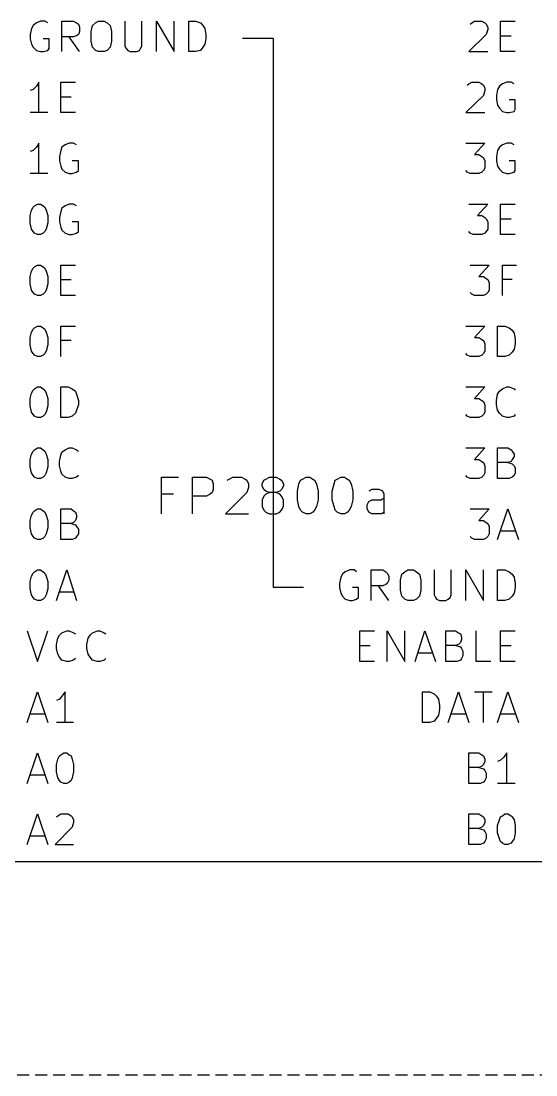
# Model space of a CAD drawing. Extents: x 10 to 287, y -200 to -10.
# Drawn here: x 186.36 to 207.79, y -93.98 to -50.09 of the extents above; entities that cross this region are included whole.
import ezdxf

# ---------------------------------------------------------------- set-up
doc = ezdxf.new("R2010")
doc.units = 0
doc.header["$MEASUREMENT"] = 0
doc.linetypes.add('DASHED', pattern=[0.75, 0.5, -0.25])
for name, color, linetype in [('BLUE3', 171, 'CONTINUOUS'), ('CYAN2', 4, 'CONTINUOUS'), ('LYELLOW', 51, 'CONTINUOUS'), ('RED2', 1, 'CONTINUOUS')]:
    doc.layers.add(name, color=color, linetype=linetype)

msp = doc.modelspace()

# ---------------------------------------------------------------- linework, layer by layer
at = {"layer": 'BLUE3', "linetype": 'DASHED'}
msp.add_line((139.7, -93.98), (281.94, -93.98), dxfattribs=at)
at = {"layer": 'CYAN2', "linetype": 'CONTINUOUS'}
for p, q in [((186.792, -50.3936), (186.741, -50.6476)), ((186.868, -50.2666), (186.792, -50.3936)), ((186.995, -50.165), (186.868, -50.2666)), ((187.173, -50.0888), (186.995, -50.165)), ((187.35, -50.0888), (187.173, -50.0888)), ((187.477, -50.165), (187.35, -50.0888)), ((188.062, -51.3588), (188.062, -50.0888)), ((188.062, -50.0888), (188.544, -50.0888)), ((188.544, -50.0888), (188.671, -50.165)), ((188.671, -50.165), (188.747, -50.2158)), ((188.747, -50.2158), (188.798, -50.3428)), ((188.798, -50.3428), (188.798, -50.5206)), ((189.281, -50.5206), (189.332, -50.2666)), ((189.332, -50.2666), (189.459, -50.165)), ((189.459, -50.165), (189.586, -50.0888)), ((189.586, -50.0888), (189.814, -50.0888)), ((189.814, -50.0888), (189.941, -50.165)), ((189.941, -50.165), (190.068, -50.2666)), ((190.068, -50.2666), (190.119, -50.5206)), ((190.678, -50.0888), (190.678, -51.1302)), ((191.389, -51.1302), (191.389, -50.0888)), ((191.999, -51.3588), (191.999, -50.0888)), ((191.999, -50.0888), (192.735, -51.3588)), ((192.735, -51.3588), (192.735, -50.0888)), ((193.345, -51.3588), (193.345, -50.0888)), ((193.345, -50.0888), (193.624, -50.0888)), ((193.624, -50.0888), (193.827, -50.165)), ((193.827, -50.165), (193.929, -50.2666)), ((193.929, -50.2666), (194.005, -50.3936)), ((194.005, -50.3936), (194.056, -50.6476)), ((205.054, -50.2158), (205.13, -50.165)), ((205.13, -50.165), (205.232, -50.0888)), ((205.232, -50.0888), (205.537, -50.0888)), ((205.537, -50.0888), (205.664, -50.165)), ((205.664, -50.165), (205.715, -50.2158)), ((205.715, -50.2158), (205.791, -50.3428)), ((205.791, -50.4444), (205.715, -50.6476)), ((205.791, -50.3428), (205.791, -50.4444)), ((206.324, -51.3588), (206.324, -50.0888)), ((206.324, -50.0888), (206.934, -50.0888)), ((186.741, -50.6476), (186.741, -50.8254)), ((186.741, -50.8254), (186.792, -51.054)), ((187.528, -50.8254), (187.274, -50.8254)), ((187.528, -51.2318), (187.528, -50.8254)), ((188.544, -50.7492), (188.062, -50.7492)), ((188.798, -51.3588), (188.366, -50.7492)), ((188.671, -50.6984), (188.544, -50.7492)), ((188.747, -50.6476), (188.671, -50.6984)), ((188.798, -50.5206), (188.747, -50.6476)), ((189.281, -50.927), (189.281, -50.5206)), ((190.119, -50.5206), (190.119, -50.927)), ((194.056, -50.8254), (194.005, -51.054)), ((194.056, -50.6476), (194.056, -50.8254)), ((205.715, -50.6476), (205.003, -51.3588)), ((206.324, -50.6984), (206.756, -50.6984)), ((186.792, -51.054), (186.868, -51.181)), ((186.868, -51.181), (186.995, -51.308)), ((186.995, -51.308), (187.173, -51.3588)), ((187.274, -51.3588), (187.477, -51.308)), ((187.477, -51.308), (187.528, -51.2318)), ((189.332, -51.181), (189.281, -50.927)), ((189.459, -51.308), (189.332, -51.181)), ((189.586, -51.3588), (189.459, -51.308)), ((189.941, -51.308), (189.814, -51.3588)), ((190.068, -51.181), (189.941, -51.308)), ((190.119, -50.927), (190.068, -51.181)), ((190.678, -51.1302), (190.729, -51.2318)), ((190.729, -51.2318), (190.805, -51.308)), ((190.805, -51.308), (190.906, -51.3588)), ((191.16, -51.3588), (191.287, -51.308)), ((191.287, -51.308), (191.338, -51.2318)), ((191.338, -51.2318), (191.389, -51.1302)), ((193.827, -51.308), (193.624, -51.3588)), ((193.929, -51.181), (193.827, -51.308)), ((194.005, -51.054), (193.929, -51.181)), ((187.173, -51.3588), (187.274, -51.3588)), ((189.814, -51.3588), (189.586, -51.3588)), ((190.906, -51.3588), (191.16, -51.3588)), ((193.624, -51.3588), (193.345, -51.3588)), ((205.003, -51.3588), (205.791, -51.3588)), ((206.934, -51.3588), (206.324, -51.3588)), ((187.096, -52.6288), (186.995, -52.8066)), ((187.096, -53.8988), (187.096, -52.6288)), ((188.011, -53.8988), (188.011, -52.6288)), ((188.011, -52.6288), (188.62, -52.6288)), ((205.003, -52.705), (205.13, -52.6288)), ((205.13, -52.6288), (205.41, -52.6288)), ((205.41, -52.6288), (205.537, -52.705)), ((206.578, -52.6288), (206.4, -52.705)), ((206.756, -52.6288), (206.578, -52.6288)), ((206.883, -52.705), (206.756, -52.6288)), ((186.868, -52.9336), (186.741, -52.9844)), ((186.995, -52.8066), (186.868, -52.9336)), ((204.927, -52.7558), (205.003, -52.705)), ((205.537, -52.705), (205.613, -52.7558)), ((205.613, -52.7558), (205.664, -52.8828)), ((205.664, -52.9844), (205.613, -53.1876)), ((205.664, -52.8828), (205.664, -52.9844)), ((206.197, -52.9336), (206.146, -53.1876)), ((206.273, -52.8066), (206.197, -52.9336)), ((206.4, -52.705), (206.273, -52.8066)), ((188.011, -53.2384), (188.443, -53.2384)), ((205.613, -53.1876), (204.876, -53.8988)), ((206.146, -53.1876), (206.146, -53.3654)), ((206.146, -53.3654), (206.197, -53.594)), ((206.934, -53.3654), (206.68, -53.3654)), ((206.934, -53.7718), (206.934, -53.3654)), ((187.477, -53.8988), (186.741, -53.8988)), ((188.62, -53.8988), (188.011, -53.8988)), ((204.876, -53.8988), (205.664, -53.8988)), ((206.197, -53.594), (206.273, -53.721)), ((206.273, -53.721), (206.4, -53.848)), ((206.4, -53.848), (206.578, -53.8988)), ((206.578, -53.8988), (206.68, -53.8988)), ((206.68, -53.8988), (206.883, -53.848)), ((206.883, -53.848), (206.934, -53.7718)), ((187.096, -55.1688), (186.995, -55.3466)), ((187.096, -56.4388), (187.096, -55.1688)), ((188.189, -55.245), (188.062, -55.3466)), ((188.366, -55.1688), (188.189, -55.245)), ((188.544, -55.1688), (188.366, -55.1688)), ((188.671, -55.245), (188.544, -55.1688)), ((204.876, -55.1688), (205.664, -55.1688)), ((205.664, -55.1688), (205.232, -55.6514)), ((206.4, -55.245), (206.273, -55.3466)), ((206.578, -55.1688), (206.4, -55.245)), ((206.756, -55.1688), (206.578, -55.1688)), ((206.883, -55.245), (206.756, -55.1688)), ((186.868, -55.4736), (186.741, -55.5244)), ((186.995, -55.3466), (186.868, -55.4736)), ((188.011, -55.4736), (187.96, -55.7276)), ((187.96, -55.7276), (187.96, -55.9054)), ((188.062, -55.3466), (188.011, -55.4736)), ((205.232, -55.6514), (205.41, -55.6514)), ((205.41, -55.6514), (205.537, -55.7276)), ((205.537, -55.7276), (205.613, -55.7784)), ((206.197, -55.4736), (206.146, -55.7276)), ((206.146, -55.7276), (206.146, -55.9054)), ((206.273, -55.3466), (206.197, -55.4736)), ((187.96, -55.9054), (188.011, -56.134)), ((188.011, -56.134), (188.062, -56.261)), ((188.747, -55.9054), (188.493, -55.9054)), ((188.747, -56.3118), (188.747, -55.9054)), ((205.613, -55.7784), (205.664, -55.9054)), ((205.664, -55.9054), (205.664, -56.2102)), ((206.146, -55.9054), (206.197, -56.134)), ((206.197, -56.134), (206.273, -56.261)), ((206.934, -55.9054), (206.68, -55.9054)), ((206.934, -56.3118), (206.934, -55.9054)), ((187.477, -56.4388), (186.741, -56.4388)), ((188.062, -56.261), (188.189, -56.388)), ((188.189, -56.388), (188.366, -56.4388)), ((188.366, -56.4388), (188.493, -56.4388)), ((188.493, -56.4388), (188.671, -56.388)), ((188.671, -56.388), (188.747, -56.3118)), ((204.927, -56.388), (204.876, -56.3118)), ((205.054, -56.4388), (204.927, -56.388)), ((205.41, -56.4388), (205.054, -56.4388)), ((205.537, -56.388), (205.41, -56.4388)), ((205.613, -56.3118), (205.537, -56.388)), ((205.664, -56.2102), (205.613, -56.3118)), ((206.273, -56.261), (206.4, -56.388)), ((206.4, -56.388), (206.578, -56.4388)), ((206.578, -56.4388), (206.68, -56.4388)), ((206.68, -56.4388), (206.883, -56.388)), ((206.883, -56.388), (206.934, -56.3118)), ((186.792, -57.9628), (186.868, -57.8358)), ((186.868, -57.8358), (186.919, -57.785)), ((186.919, -57.785), (187.046, -57.7088)), ((187.046, -57.7088), (187.173, -57.7088)), ((187.173, -57.7088), (187.274, -57.785)), ((187.274, -57.785), (187.35, -57.8358)), ((187.35, -57.8358), (187.401, -57.9628)), ((188.062, -57.8866), (188.011, -58.0136)), ((188.189, -57.785), (188.062, -57.8866)), ((188.366, -57.7088), (188.189, -57.785)), ((188.544, -57.7088), (188.366, -57.7088)), ((188.671, -57.785), (188.544, -57.7088)), ((205.003, -57.7088), (205.791, -57.7088)), ((205.791, -57.7088), (205.359, -58.1914)), ((206.324, -58.9788), (206.324, -57.7088)), ((206.324, -57.7088), (206.934, -57.7088)), ((186.741, -58.1914), (186.792, -57.9628)), ((186.741, -58.4962), (186.741, -58.1914)), ((187.401, -57.9628), (187.477, -58.1914)), ((187.477, -58.1914), (187.477, -58.4962)), ((188.011, -58.0136), (187.96, -58.2676)), ((187.96, -58.2676), (187.96, -58.4454)), ((205.359, -58.1914), (205.537, -58.1914)), ((205.537, -58.1914), (205.664, -58.2676)), ((205.664, -58.2676), (205.715, -58.3184)), ((205.715, -58.3184), (205.791, -58.4454)), ((206.324, -58.3184), (206.756, -58.3184)), ((186.792, -58.7502), (186.741, -58.4962)), ((186.868, -58.8518), (186.792, -58.7502)), ((187.401, -58.7502), (187.35, -58.8518)), ((187.477, -58.4962), (187.401, -58.7502)), ((187.96, -58.4454), (188.011, -58.674)), ((188.011, -58.674), (188.062, -58.801)), ((188.062, -58.801), (188.189, -58.928)), ((188.747, -58.4454), (188.493, -58.4454)), ((188.747, -58.8518), (188.747, -58.4454)), ((205.791, -58.7502), (205.715, -58.8518)), ((205.791, -58.4454), (205.791, -58.7502)), ((186.919, -58.928), (186.868, -58.8518)), ((187.046, -58.9788), (186.919, -58.928)), ((187.173, -58.9788), (187.046, -58.9788)), ((187.274, -58.928), (187.173, -58.9788)), ((187.35, -58.8518), (187.274, -58.928)), ((188.189, -58.928), (188.366, -58.9788)), ((188.366, -58.9788), (188.493, -58.9788)), ((188.493, -58.9788), (188.671, -58.928)), ((188.671, -58.928), (188.747, -58.8518)), ((205.054, -58.928), (205.003, -58.8518)), ((205.181, -58.9788), (205.054, -58.928)), ((205.537, -58.9788), (205.181, -58.9788)), ((205.664, -58.928), (205.537, -58.9788)), ((205.715, -58.8518), (205.664, -58.928)), ((206.934, -58.9788), (206.324, -58.9788)), ((186.741, -60.7314), (186.792, -60.5028)), ((186.792, -60.5028), (186.868, -60.3758)), ((186.868, -60.3758), (186.919, -60.325)), ((186.919, -60.325), (187.046, -60.2488)), ((187.046, -60.2488), (187.173, -60.2488)), ((187.173, -60.2488), (187.274, -60.325)), ((187.274, -60.325), (187.35, -60.3758)), ((187.35, -60.3758), (187.401, -60.5028)), ((187.401, -60.5028), (187.477, -60.7314)), ((188.011, -61.5188), (188.011, -60.2488)), ((188.011, -60.2488), (188.62, -60.2488)), ((205.054, -60.2488), (205.842, -60.2488)), ((205.842, -60.2488), (205.41, -60.7314)), ((206.4, -61.5188), (206.4, -60.2488)), ((206.4, -60.2488), (206.985, -60.2488)), ((186.741, -61.0362), (186.741, -60.7314)), ((187.477, -60.7314), (187.477, -61.0362)), ((188.011, -60.8584), (188.443, -60.8584)), ((205.41, -60.7314), (205.613, -60.7314)), ((205.613, -60.7314), (205.715, -60.8076)), ((205.715, -60.8076), (205.791, -60.8584)), ((205.791, -60.8584), (205.842, -60.9854)), ((205.842, -60.9854), (205.842, -61.2902)), ((206.807, -60.8584), (206.4, -60.8584)), ((186.792, -61.2902), (186.741, -61.0362)), ((186.868, -61.3918), (186.792, -61.2902)), ((186.919, -61.468), (186.868, -61.3918)), ((187.35, -61.3918), (187.274, -61.468)), ((187.401, -61.2902), (187.35, -61.3918)), ((187.477, -61.0362), (187.401, -61.2902)), ((205.13, -61.468), (205.054, -61.3918)), ((205.791, -61.3918), (205.715, -61.468)), ((205.842, -61.2902), (205.791, -61.3918)), ((187.046, -61.5188), (186.919, -61.468)), ((187.173, -61.5188), (187.046, -61.5188)), ((187.274, -61.468), (187.173, -61.5188)), ((188.62, -61.5188), (188.011, -61.5188)), ((205.232, -61.5188), (205.13, -61.468)), ((205.613, -61.5188), (205.232, -61.5188)), ((205.715, -61.468), (205.613, -61.5188)), ((186.741, -63.2714), (186.792, -63.0428)), ((186.792, -63.0428), (186.868, -62.9158)), ((186.868, -62.9158), (186.919, -62.865)), ((186.919, -62.865), (187.046, -62.7888)), ((187.046, -62.7888), (187.173, -62.7888)), ((187.173, -62.7888), (187.274, -62.865)), ((187.274, -62.865), (187.35, -62.9158)), ((187.35, -62.9158), (187.401, -63.0428)), ((187.401, -63.0428), (187.477, -63.2714)), ((188.011, -64.0588), (188.011, -62.7888)), ((188.011, -62.7888), (188.62, -62.7888)), ((204.876, -62.7888), (205.664, -62.7888)), ((205.664, -62.7888), (205.232, -63.2714)), ((206.197, -64.0588), (206.197, -62.7888)), ((206.197, -62.7888), (206.502, -62.7888)), ((206.502, -62.7888), (206.68, -62.865)), ((206.68, -62.865), (206.807, -62.9666)), ((206.807, -62.9666), (206.883, -63.0936)), ((206.883, -63.0936), (206.934, -63.3476)), ((186.741, -63.5762), (186.741, -63.2714)), ((186.792, -63.8302), (186.741, -63.5762)), ((187.477, -63.5762), (187.401, -63.8302)), ((187.477, -63.2714), (187.477, -63.5762)), ((188.443, -63.3984), (188.011, -63.3984)), ((205.232, -63.2714), (205.41, -63.2714)), ((205.41, -63.2714), (205.537, -63.3476)), ((205.537, -63.3476), (205.613, -63.3984)), ((205.613, -63.3984), (205.664, -63.5254)), ((205.664, -63.5254), (205.664, -63.8302)), ((206.934, -63.5254), (206.883, -63.754)), ((206.934, -63.3476), (206.934, -63.5254)), ((186.868, -63.9318), (186.792, -63.8302)), ((186.919, -64.008), (186.868, -63.9318)), ((187.046, -64.0588), (186.919, -64.008)), ((187.173, -64.0588), (187.046, -64.0588)), ((187.274, -64.008), (187.173, -64.0588)), ((187.35, -63.9318), (187.274, -64.008)), ((187.401, -63.8302), (187.35, -63.9318)), ((204.927, -64.008), (204.876, -63.9318)), ((205.054, -64.0588), (204.927, -64.008)), ((205.41, -64.0588), (205.054, -64.0588)), ((205.537, -64.008), (205.41, -64.0588)), ((205.613, -63.9318), (205.537, -64.008)), ((205.664, -63.8302), (205.613, -63.9318)), ((206.502, -64.0588), (206.197, -64.0588)), ((206.68, -64.008), (206.502, -64.0588)), ((206.807, -63.881), (206.68, -64.008)), ((206.883, -63.754), (206.807, -63.881)), ((186.919, -65.405), (187.046, -65.3288)), ((187.046, -65.3288), (187.173, -65.3288)), ((187.173, -65.3288), (187.274, -65.405)), ((188.011, -66.5988), (188.011, -65.3288)), ((188.011, -65.3288), (188.316, -65.3288)), ((188.316, -65.3288), (188.493, -65.405)), ((204.876, -65.3288), (205.664, -65.3288)), ((205.664, -65.3288), (205.232, -65.8114)), ((206.4, -65.405), (206.578, -65.3288)), ((206.578, -65.3288), (206.68, -65.3288)), ((206.68, -65.3288), (206.883, -65.405)), ((186.741, -65.8114), (186.792, -65.5828)), ((186.741, -66.1162), (186.741, -65.8114)), ((186.792, -65.5828), (186.868, -65.4558)), ((186.868, -65.4558), (186.919, -65.405)), ((187.274, -65.405), (187.35, -65.4558)), ((187.35, -65.4558), (187.401, -65.5828)), ((187.401, -65.5828), (187.477, -65.8114)), ((187.477, -65.8114), (187.477, -66.1162)), ((188.493, -65.405), (188.62, -65.5066)), ((188.62, -65.5066), (188.671, -65.6336)), ((188.671, -65.6336), (188.747, -65.8876)), ((205.232, -65.8114), (205.41, -65.8114)), ((205.41, -65.8114), (205.537, -65.8876)), ((206.146, -65.8876), (206.197, -65.6336)), ((206.197, -65.6336), (206.273, -65.5066)), ((206.273, -65.5066), (206.4, -65.405)), ((206.883, -65.405), (206.934, -65.4558)), ((186.792, -66.3702), (186.741, -66.1162)), ((187.477, -66.1162), (187.401, -66.3702)), ((188.747, -66.0654), (188.671, -66.294)), ((188.747, -65.8876), (188.747, -66.0654)), ((205.537, -65.8876), (205.613, -65.9384)), ((205.613, -65.9384), (205.664, -66.0654)), ((205.664, -66.0654), (205.664, -66.3702)), ((206.146, -66.0654), (206.146, -65.8876)), ((206.197, -66.294), (206.146, -66.0654)), ((186.868, -66.4718), (186.792, -66.3702)), ((186.919, -66.548), (186.868, -66.4718)), ((187.046, -66.5988), (186.919, -66.548)), ((187.173, -66.5988), (187.046, -66.5988)), ((187.274, -66.548), (187.173, -66.5988)), ((187.35, -66.4718), (187.274, -66.548)), ((187.401, -66.3702), (187.35, -66.4718)), ((188.316, -66.5988), (188.011, -66.5988)), ((188.493, -66.548), (188.316, -66.5988)), ((188.62, -66.421), (188.493, -66.548)), ((188.671, -66.294), (188.62, -66.421)), ((204.927, -66.548), (204.876, -66.4718)), ((205.054, -66.5988), (204.927, -66.548)), ((205.41, -66.5988), (205.054, -66.5988)), ((205.537, -66.548), (205.41, -66.5988)), ((205.613, -66.4718), (205.537, -66.548)), ((205.664, -66.3702), (205.613, -66.4718)), ((206.273, -66.421), (206.197, -66.294)), ((206.4, -66.548), (206.273, -66.421)), ((206.578, -66.5988), (206.4, -66.548)), ((206.68, -66.5988), (206.578, -66.5988)), ((206.883, -66.548), (206.68, -66.5988)), ((206.934, -66.4718), (206.883, -66.548)), ((186.792, -68.1228), (186.868, -67.9958)), ((186.868, -67.9958), (186.919, -67.945)), ((186.919, -67.945), (187.046, -67.8688)), ((187.046, -67.8688), (187.173, -67.8688)), ((187.173, -67.8688), (187.274, -67.945)), ((187.274, -67.945), (187.35, -67.9958)), ((187.35, -67.9958), (187.401, -68.1228)), ((188.062, -68.0466), (188.189, -67.945)), ((188.189, -67.945), (188.366, -67.8688)), ((188.366, -67.8688), (188.493, -67.8688)), ((188.493, -67.8688), (188.671, -67.945)), ((188.671, -67.945), (188.747, -67.9958)), ((204.876, -67.8688), (205.664, -67.8688)), ((205.664, -67.8688), (205.232, -68.3514)), ((206.197, -69.1388), (206.197, -67.8688)), ((206.197, -67.8688), (206.629, -67.8688)), ((206.629, -67.8688), (206.756, -67.945)), ((206.756, -67.945), (206.807, -67.9958)), ((206.807, -67.9958), (206.883, -68.1228)), ((186.741, -68.3514), (186.792, -68.1228)), ((186.741, -68.6562), (186.741, -68.3514)), ((187.401, -68.1228), (187.477, -68.3514)), ((187.477, -68.3514), (187.477, -68.6562)), ((187.96, -68.4276), (188.011, -68.1736)), ((187.96, -68.6054), (187.96, -68.4276)), ((188.011, -68.1736), (188.062, -68.0466)), ((205.232, -68.3514), (205.41, -68.3514)), ((205.41, -68.3514), (205.537, -68.4276)), ((205.537, -68.4276), (205.613, -68.4784)), ((206.756, -68.4276), (206.629, -68.4784)), ((206.807, -68.3514), (206.756, -68.4276)), ((206.883, -68.2244), (206.807, -68.3514)), ((206.883, -68.1228), (206.883, -68.2244)), ((186.792, -68.9102), (186.741, -68.6562)), ((187.477, -68.6562), (187.401, -68.9102)), ((188.011, -68.834), (187.96, -68.6054)), ((188.062, -68.961), (188.011, -68.834)), ((205.613, -68.4784), (205.664, -68.6054)), ((205.664, -68.6054), (205.664, -68.9102)), ((206.629, -68.4784), (206.197, -68.4784)), ((206.629, -68.4784), (206.807, -68.5292)), ((206.807, -68.5292), (206.883, -68.6054)), ((206.883, -68.6054), (206.934, -68.707)), ((206.934, -68.707), (206.934, -68.9102)), ((186.868, -69.0118), (186.792, -68.9102)), ((186.919, -69.088), (186.868, -69.0118)), ((187.046, -69.1388), (186.919, -69.088)), ((187.173, -69.1388), (187.046, -69.1388)), ((187.274, -69.088), (187.173, -69.1388)), ((187.35, -69.0118), (187.274, -69.088)), ((187.401, -68.9102), (187.35, -69.0118)), ((188.189, -69.088), (188.062, -68.961)), ((188.366, -69.1388), (188.189, -69.088)), ((188.493, -69.1388), (188.366, -69.1388)), ((188.671, -69.088), (188.493, -69.1388)), ((188.747, -69.0118), (188.671, -69.088)), ((192.202, -70.612), (192.202, -69.088)), ((192.202, -69.088), (192.913, -69.088)), ((193.497, -70.612), (193.497, -69.088)), ((193.497, -69.088), (194.081, -69.088)), ((194.081, -69.088), (194.234, -69.1642)), ((194.234, -69.1642), (194.31, -69.215)), ((194.31, -69.215), (194.361, -69.3674)), ((194.945, -69.215), (195.021, -69.1642)), ((195.021, -69.1642), (195.174, -69.088)), ((195.174, -69.088), (195.529, -69.088)), ((195.529, -69.088), (195.682, -69.1642)), ((195.682, -69.1642), (195.758, -69.215)), ((195.758, -69.215), (195.834, -69.3674)), ((196.393, -69.3674), (196.469, -69.215)), ((196.469, -69.215), (196.545, -69.1642)), ((196.545, -69.1642), (196.698, -69.088)), ((196.698, -69.088), (196.977, -69.088)), ((196.977, -69.088), (197.129, -69.1642)), ((197.129, -69.1642), (197.206, -69.215)), ((197.206, -69.215), (197.282, -69.3674)), ((197.917, -69.3674), (197.993, -69.215)), ((197.993, -69.215), (198.069, -69.1642)), ((198.069, -69.1642), (198.222, -69.088)), ((198.222, -69.088), (198.374, -69.088)), ((198.374, -69.088), (198.501, -69.1642)), ((198.501, -69.1642), (198.577, -69.215)), ((198.577, -69.215), (198.653, -69.3674)), ((199.39, -69.3674), (199.441, -69.215)), ((199.441, -69.215), (199.517, -69.1642)), ((199.517, -69.1642), (199.669, -69.088)), ((199.669, -69.088), (199.822, -69.088)), ((199.822, -69.088), (199.949, -69.1642)), ((199.949, -69.1642), (200.025, -69.215)), ((200.025, -69.215), (200.101, -69.3674)), ((204.927, -69.088), (204.876, -69.0118)), ((205.054, -69.1388), (204.927, -69.088)), ((205.41, -69.1388), (205.054, -69.1388)), ((205.537, -69.088), (205.41, -69.1388)), ((205.613, -69.0118), (205.537, -69.088)), ((205.664, -68.9102), (205.613, -69.0118)), ((206.68, -69.1388), (206.197, -69.1388)), ((206.807, -69.088), (206.68, -69.1388)), ((206.883, -69.0118), (206.807, -69.088)), ((206.934, -68.9102), (206.883, -69.0118)), ((194.31, -69.723), (194.234, -69.7992)), ((194.361, -69.596), (194.31, -69.723)), ((194.361, -69.3674), (194.361, -69.596)), ((195.758, -69.723), (194.869, -70.612)), ((195.834, -69.5198), (195.758, -69.723)), ((195.834, -69.3674), (195.834, -69.5198)), ((196.393, -69.4436), (196.393, -69.3674)), ((196.469, -69.596), (196.393, -69.4436)), ((196.545, -69.6722), (196.469, -69.596)), ((196.698, -69.723), (196.545, -69.6722)), ((196.698, -69.723), (196.545, -69.7992)), ((196.977, -69.723), (196.698, -69.723)), ((197.129, -69.6722), (196.977, -69.723)), ((197.129, -69.7992), (196.977, -69.723)), ((197.206, -69.596), (197.129, -69.6722)), ((197.282, -69.4436), (197.206, -69.596)), ((197.282, -69.3674), (197.282, -69.4436)), ((197.866, -69.6722), (197.917, -69.3674)), ((197.866, -70.0278), (197.866, -69.6722)), ((198.653, -69.3674), (198.73, -69.6722)), ((198.73, -69.6722), (198.73, -70.0278)), ((199.314, -69.6722), (199.39, -69.3674)), ((199.314, -70.0278), (199.314, -69.6722)), ((200.101, -69.3674), (200.177, -69.6722)), ((200.177, -69.6722), (200.177, -70.0278)), ((200.965, -69.596), (200.838, -69.6722)), ((201.27, -69.596), (200.965, -69.596)), ((201.422, -69.6722), (201.27, -69.596)), ((201.473, -69.7992), (201.422, -69.6722)), ((192.71, -69.7992), (192.202, -69.7992)), ((194.081, -69.8754), (193.497, -69.8754)), ((194.234, -69.7992), (194.081, -69.8754)), ((196.469, -69.8754), (196.393, -70.0278)), ((196.393, -70.0278), (196.393, -70.3072)), ((196.545, -69.7992), (196.469, -69.8754)), ((197.206, -69.8754), (197.129, -69.7992)), ((197.282, -70.0278), (197.206, -69.8754)), ((197.282, -70.3072), (197.282, -70.0278)), ((197.917, -70.3072), (197.866, -70.0278)), ((198.73, -70.0278), (198.653, -70.3072)), ((199.39, -70.3072), (199.314, -70.0278)), ((200.177, -70.0278), (200.101, -70.3072)), ((200.762, -70.231), (200.838, -70.104)), ((200.838, -70.104), (200.965, -70.0278)), ((200.965, -70.0278), (201.346, -70.0278)), ((201.346, -70.0278), (201.473, -69.9516)), ((201.473, -70.612), (201.473, -69.7992)), ((186.741, -70.8914), (186.792, -70.6628)), ((186.792, -70.6628), (186.868, -70.5358)), ((186.868, -70.5358), (186.919, -70.485)), ((186.919, -70.485), (187.046, -70.4088)), ((187.046, -70.4088), (187.173, -70.4088)), ((187.173, -70.4088), (187.274, -70.485)), ((187.274, -70.485), (187.35, -70.5358)), ((187.35, -70.5358), (187.401, -70.6628)), ((187.401, -70.6628), (187.477, -70.8914)), ((188.011, -71.6788), (188.011, -70.4088)), ((188.011, -70.4088), (188.443, -70.4088)), ((188.443, -70.4088), (188.544, -70.485)), ((188.544, -70.485), (188.62, -70.5358)), ((188.62, -70.5358), (188.671, -70.6628)), ((188.671, -70.6628), (188.671, -70.7644)), ((194.869, -70.612), (195.834, -70.612)), ((196.393, -70.3072), (196.469, -70.4596)), ((196.469, -70.4596), (196.545, -70.5358)), ((196.545, -70.5358), (196.698, -70.612)), ((196.698, -70.612), (196.977, -70.612)), ((196.977, -70.612), (197.129, -70.5358)), ((197.129, -70.5358), (197.206, -70.4596)), ((197.206, -70.4596), (197.282, -70.3072)), ((197.993, -70.4596), (197.917, -70.3072)), ((198.069, -70.5358), (197.993, -70.4596)), ((198.222, -70.612), (198.069, -70.5358)), ((198.374, -70.612), (198.222, -70.612)), ((198.501, -70.5358), (198.374, -70.612)), ((198.577, -70.4596), (198.501, -70.5358)), ((198.653, -70.3072), (198.577, -70.4596)), ((199.441, -70.4596), (199.39, -70.3072)), ((199.517, -70.5358), (199.441, -70.4596)), ((199.669, -70.612), (199.517, -70.5358)), ((199.822, -70.612), (199.669, -70.612)), ((199.949, -70.5358), (199.822, -70.612)), ((200.025, -70.4596), (199.949, -70.5358)), ((200.101, -70.3072), (200.025, -70.4596)), ((200.762, -70.3834), (200.762, -70.231)), ((200.838, -70.5358), (200.762, -70.3834)), ((200.965, -70.612), (200.838, -70.5358)), ((201.346, -70.612), (200.965, -70.612)), ((201.473, -70.5358), (201.346, -70.612)), ((205.054, -70.4088), (205.842, -70.4088)), ((205.842, -70.4088), (205.41, -70.8914)), ((206.197, -71.6788), (206.629, -70.4088)), ((206.629, -70.4088), (207.061, -71.6788)), ((186.741, -71.1962), (186.741, -70.8914)), ((187.477, -70.8914), (187.477, -71.1962)), ((188.443, -71.0184), (188.011, -71.0184)), ((188.544, -70.9676), (188.443, -71.0184)), ((188.443, -71.0184), (188.62, -71.0692)), ((188.62, -70.8914), (188.544, -70.9676)), ((188.671, -70.7644), (188.62, -70.8914)), ((188.62, -71.0692), (188.671, -71.1454)), ((205.41, -70.8914), (205.613, -70.8914)), ((205.613, -70.8914), (205.715, -70.9676)), ((205.715, -70.9676), (205.791, -71.0184)), ((205.791, -71.0184), (205.842, -71.1454)), ((186.792, -71.4502), (186.741, -71.1962)), ((186.868, -71.5518), (186.792, -71.4502)), ((187.401, -71.4502), (187.35, -71.5518)), ((187.477, -71.1962), (187.401, -71.4502)), ((188.671, -71.1454), (188.747, -71.247)), ((188.747, -71.4502), (188.671, -71.5518)), ((188.747, -71.247), (188.747, -71.4502)), ((205.842, -71.4502), (205.791, -71.5518)), ((205.842, -71.1454), (205.842, -71.4502)), ((206.324, -71.3232), (206.934, -71.3232)), ((186.919, -71.628), (186.868, -71.5518)), ((187.046, -71.6788), (186.919, -71.628)), ((187.173, -71.6788), (187.046, -71.6788)), ((187.274, -71.628), (187.173, -71.6788)), ((187.35, -71.5518), (187.274, -71.628)), ((188.493, -71.6788), (188.011, -71.6788)), ((188.62, -71.628), (188.493, -71.6788)), ((188.671, -71.5518), (188.62, -71.628)), ((205.13, -71.628), (205.054, -71.5518)), ((205.232, -71.6788), (205.13, -71.628)), ((205.613, -71.6788), (205.232, -71.6788)), ((205.715, -71.628), (205.613, -71.6788)), ((205.791, -71.5518), (205.715, -71.628)), ((186.741, -73.4314), (186.792, -73.2028)), ((186.792, -73.2028), (186.868, -73.0758)), ((186.868, -73.0758), (186.919, -73.025)), ((186.919, -73.025), (187.046, -72.9488)), ((187.046, -72.9488), (187.173, -72.9488)), ((187.173, -72.9488), (187.274, -73.025)), ((187.274, -73.025), (187.35, -73.0758)), ((187.35, -73.0758), (187.401, -73.2028)), ((187.401, -73.2028), (187.477, -73.4314)), ((187.833, -74.2188), (188.265, -72.9488)), ((188.265, -72.9488), (188.671, -74.2188)), ((199.669, -73.2536), (199.619, -73.5076)), ((199.746, -73.1266), (199.669, -73.2536)), ((199.847, -73.025), (199.746, -73.1266)), ((200.05, -72.9488), (199.847, -73.025)), ((200.228, -72.9488), (200.05, -72.9488)), ((200.33, -73.025), (200.228, -72.9488)), ((200.939, -74.2188), (200.939, -72.9488)), ((200.939, -72.9488), (201.422, -72.9488)), ((201.422, -72.9488), (201.549, -73.025)), ((201.549, -73.025), (201.6, -73.0758)), ((201.6, -73.0758), (201.676, -73.2028)), ((201.676, -73.2028), (201.676, -73.3806)), ((202.159, -73.3806), (202.209, -73.1266)), ((202.209, -73.1266), (202.336, -73.025)), ((202.336, -73.025), (202.463, -72.9488)), ((202.463, -72.9488), (202.692, -72.9488)), ((202.692, -72.9488), (202.819, -73.025)), ((202.819, -73.025), (202.946, -73.1266)), ((202.946, -73.1266), (202.997, -73.3806)), ((203.556, -72.9488), (203.556, -73.9902)), ((204.267, -73.9902), (204.267, -72.9488)), ((204.876, -74.2188), (204.876, -72.9488)), ((204.876, -72.9488), (205.613, -74.2188)), ((205.613, -74.2188), (205.613, -72.9488)), ((206.197, -74.2188), (206.197, -72.9488)), ((206.197, -72.9488), (206.502, -72.9488)), ((206.502, -72.9488), (206.68, -73.025)), ((206.68, -73.025), (206.807, -73.1266)), ((206.807, -73.1266), (206.883, -73.2536)), ((206.883, -73.2536), (206.934, -73.5076)), ((186.741, -73.7362), (186.741, -73.4314)), ((186.792, -73.9902), (186.741, -73.7362)), ((187.477, -73.7362), (187.401, -73.9902)), ((187.477, -73.4314), (187.477, -73.7362)), ((199.619, -73.5076), (199.619, -73.6854)), ((199.619, -73.6854), (199.669, -73.914)), ((200.406, -73.6854), (200.152, -73.6854)), ((200.406, -74.0918), (200.406, -73.6854)), ((201.422, -73.6092), (200.939, -73.6092)), ((201.676, -74.2188), (201.244, -73.6092)), ((201.549, -73.5584), (201.422, -73.6092)), ((201.6, -73.5076), (201.549, -73.5584)), ((201.676, -73.3806), (201.6, -73.5076)), ((202.159, -73.787), (202.159, -73.3806)), ((202.997, -73.3806), (202.997, -73.787)), ((206.934, -73.6854), (206.883, -73.914)), ((206.934, -73.5076), (206.934, -73.6854)), ((186.868, -74.0918), (186.792, -73.9902)), ((186.919, -74.168), (186.868, -74.0918)), ((187.046, -74.2188), (186.919, -74.168)), ((187.274, -74.168), (187.173, -74.2188)), ((187.35, -74.0918), (187.274, -74.168)), ((187.401, -73.9902), (187.35, -74.0918)), ((187.96, -73.8632), (188.544, -73.8632)), ((199.669, -73.914), (199.746, -74.041)), ((199.746, -74.041), (199.847, -74.168)), ((199.847, -74.168), (200.05, -74.2188)), ((200.152, -74.2188), (200.33, -74.168)), ((200.33, -74.168), (200.406, -74.0918)), ((202.209, -74.041), (202.159, -73.787)), ((202.336, -74.168), (202.209, -74.041)), ((202.463, -74.2188), (202.336, -74.168)), ((202.819, -74.168), (202.692, -74.2188)), ((202.946, -74.041), (202.819, -74.168)), ((202.997, -73.787), (202.946, -74.041)), ((203.556, -73.9902), (203.606, -74.0918)), ((203.606, -74.0918), (203.657, -74.168)), ((203.657, -74.168), (203.784, -74.2188)), ((204.038, -74.2188), (204.14, -74.168)), ((204.14, -74.168), (204.216, -74.0918)), ((204.216, -74.0918), (204.267, -73.9902)), ((206.68, -74.168), (206.502, -74.2188)), ((206.807, -74.041), (206.68, -74.168)), ((206.883, -73.914), (206.807, -74.041)), ((187.173, -74.2188), (187.046, -74.2188)), ((200.05, -74.2188), (200.152, -74.2188)), ((202.692, -74.2188), (202.463, -74.2188)), ((203.784, -74.2188), (204.038, -74.2188)), ((206.502, -74.2188), (206.197, -74.2188)), ((186.614, -75.4888), (187.046, -76.7588)), ((187.046, -76.7588), (187.477, -75.4888)), ((188.062, -75.565), (188.265, -75.4888)), ((188.265, -75.4888), (188.366, -75.4888)), ((188.366, -75.4888), (188.544, -75.565)), ((189.332, -75.565), (189.535, -75.4888)), ((189.535, -75.4888), (189.636, -75.4888)), ((189.636, -75.4888), (189.814, -75.565)), ((200.457, -76.7588), (200.457, -75.4888)), ((200.457, -75.4888), (201.066, -75.4888)), ((201.6, -76.7588), (201.6, -75.4888)), ((201.6, -75.4888), (202.336, -76.7588)), ((202.336, -76.7588), (202.336, -75.4888)), ((202.768, -76.7588), (203.175, -75.4888)), ((203.175, -75.4888), (203.606, -76.7588)), ((204.038, -76.7588), (204.038, -75.4888)), ((204.038, -75.4888), (204.445, -75.4888)), ((204.445, -75.4888), (204.572, -75.565)), ((205.308, -76.7588), (205.308, -75.4888)), ((206.324, -76.7588), (206.324, -75.4888)), ((206.324, -75.4888), (206.934, -75.4888)), ((187.833, -76.0476), (187.884, -75.7936)), ((187.884, -75.7936), (187.96, -75.6666)), ((187.96, -75.6666), (188.062, -75.565)), ((188.544, -75.565), (188.62, -75.6158)), ((189.103, -76.0476), (189.154, -75.7936)), ((189.154, -75.7936), (189.23, -75.6666)), ((189.23, -75.6666), (189.332, -75.565)), ((189.814, -75.565), (189.89, -75.6158)), ((204.572, -75.565), (204.648, -75.6158)), ((204.648, -75.6158), (204.699, -75.7428)), ((204.699, -75.8444), (204.648, -75.9714)), ((204.699, -75.7428), (204.699, -75.8444)), ((187.833, -76.2254), (187.833, -76.0476)), ((187.884, -76.454), (187.833, -76.2254)), ((189.103, -76.2254), (189.103, -76.0476)), ((189.154, -76.454), (189.103, -76.2254)), ((200.457, -76.0984), (200.889, -76.0984)), ((204.445, -76.0984), (204.038, -76.0984)), ((204.572, -76.0476), (204.445, -76.0984)), ((204.445, -76.0984), (204.648, -76.1492)), ((204.648, -75.9714), (204.572, -76.0476)), ((204.648, -76.1492), (204.699, -76.2254)), ((204.699, -76.2254), (204.749, -76.327)), ((204.749, -76.327), (204.749, -76.5302)), ((206.324, -76.0984), (206.756, -76.0984)), ((187.96, -76.581), (187.884, -76.454)), ((188.062, -76.708), (187.96, -76.581)), ((188.265, -76.7588), (188.062, -76.708)), ((188.366, -76.7588), (188.265, -76.7588)), ((188.544, -76.708), (188.366, -76.7588)), ((188.62, -76.6318), (188.544, -76.708)), ((189.23, -76.581), (189.154, -76.454)), ((189.332, -76.708), (189.23, -76.581)), ((189.535, -76.7588), (189.332, -76.708)), ((189.636, -76.7588), (189.535, -76.7588)), ((189.814, -76.708), (189.636, -76.7588)), ((189.89, -76.6318), (189.814, -76.708)), ((201.066, -76.7588), (200.457, -76.7588)), ((202.87, -76.4032), (203.479, -76.4032)), ((204.521, -76.7588), (204.038, -76.7588)), ((204.648, -76.708), (204.521, -76.7588)), ((204.699, -76.6318), (204.648, -76.708)), ((204.749, -76.5302), (204.699, -76.6318)), ((205.918, -76.7588), (205.308, -76.7588)), ((206.934, -76.7588), (206.324, -76.7588)), ((186.614, -79.2988), (187.046, -78.0288)), ((187.046, -78.0288), (187.477, -79.2988)), ((188.189, -78.0288), (188.062, -78.2066)), ((188.189, -79.2988), (188.189, -78.0288)), ((203.073, -79.2988), (203.073, -78.0288)), ((203.073, -78.0288), (203.378, -78.0288)), ((203.378, -78.0288), (203.556, -78.105)), ((203.556, -78.105), (203.657, -78.2066)), ((204.14, -79.2988), (204.572, -78.0288)), ((204.572, -78.0288), (205.003, -79.2988)), ((205.232, -78.0288), (205.969, -78.0288)), ((205.613, -79.2988), (205.613, -78.0288)), ((206.197, -79.2988), (206.629, -78.0288)), ((206.629, -78.0288), (207.061, -79.2988)), ((187.96, -78.3336), (187.833, -78.3844)), ((188.062, -78.2066), (187.96, -78.3336)), ((203.657, -78.2066), (203.733, -78.3336)), ((203.733, -78.3336), (203.784, -78.5876)), ((186.741, -78.9432), (187.35, -78.9432)), ((203.733, -78.994), (203.657, -79.121)), ((203.784, -78.7654), (203.733, -78.994)), ((203.784, -78.5876), (203.784, -78.7654)), ((204.267, -78.9432), (204.876, -78.9432)), ((206.324, -78.9432), (206.934, -78.9432)), ((188.544, -79.2988), (187.833, -79.2988)), ((203.378, -79.2988), (203.073, -79.2988)), ((203.556, -79.248), (203.378, -79.2988)), ((203.657, -79.121), (203.556, -79.248)), ((186.614, -81.8388), (187.046, -80.5688)), ((187.046, -80.5688), (187.477, -81.8388)), ((187.884, -80.8228), (187.96, -80.6958)), ((187.96, -80.6958), (188.011, -80.645)), ((188.011, -80.645), (188.138, -80.5688)), ((188.138, -80.5688), (188.265, -80.5688)), ((188.265, -80.5688), (188.366, -80.645)), ((188.366, -80.645), (188.443, -80.6958)), ((188.443, -80.6958), (188.493, -80.8228)), ((205.003, -81.8388), (205.003, -80.5688)), ((205.003, -80.5688), (205.41, -80.5688)), ((205.41, -80.5688), (205.537, -80.645)), ((205.537, -80.645), (205.613, -80.6958)), ((205.613, -80.6958), (205.664, -80.8228)), ((206.451, -80.7466), (206.324, -80.8736)), ((206.578, -80.5688), (206.451, -80.7466)), ((206.578, -81.8388), (206.578, -80.5688)), ((187.833, -81.0514), (187.884, -80.8228)), ((187.833, -81.3562), (187.833, -81.0514)), ((188.493, -80.8228), (188.544, -81.0514)), ((188.544, -81.0514), (188.544, -81.3562)), ((205.41, -81.1784), (205.003, -81.1784)), ((205.537, -81.1276), (205.41, -81.1784)), ((205.41, -81.1784), (205.613, -81.2292)), ((205.613, -81.0514), (205.537, -81.1276)), ((205.664, -80.9244), (205.613, -81.0514)), ((205.664, -80.8228), (205.664, -80.9244)), ((206.324, -80.8736), (206.197, -80.9244)), ((186.741, -81.4832), (187.35, -81.4832)), ((187.884, -81.6102), (187.833, -81.3562)), ((187.96, -81.7118), (187.884, -81.6102)), ((188.493, -81.6102), (188.443, -81.7118)), ((188.544, -81.3562), (188.493, -81.6102)), ((205.613, -81.2292), (205.664, -81.3054)), ((205.664, -81.3054), (205.715, -81.407)), ((205.715, -81.6102), (205.664, -81.7118)), ((205.715, -81.407), (205.715, -81.6102)), ((188.011, -81.788), (187.96, -81.7118)), ((188.138, -81.8388), (188.011, -81.788)), ((188.265, -81.8388), (188.138, -81.8388)), ((188.366, -81.788), (188.265, -81.8388)), ((188.443, -81.7118), (188.366, -81.788)), ((205.486, -81.8388), (205.003, -81.8388)), ((205.613, -81.788), (205.486, -81.8388)), ((205.664, -81.7118), (205.613, -81.788)), ((206.934, -81.8388), (206.197, -81.8388)), ((186.614, -84.3788), (187.046, -83.1088)), ((187.046, -83.1088), (187.477, -84.3788)), ((187.833, -83.2358), (187.884, -83.185)), ((187.884, -83.185), (188.011, -83.1088)), ((188.011, -83.1088), (188.316, -83.1088)), ((188.316, -83.1088), (188.443, -83.185)), ((188.443, -83.185), (188.493, -83.2358)), ((188.493, -83.2358), (188.544, -83.3628)), ((188.544, -83.3628), (188.544, -83.4644)), ((205.003, -84.3788), (205.003, -83.1088)), ((205.003, -83.1088), (205.41, -83.1088)), ((205.41, -83.1088), (205.537, -83.185)), ((205.537, -83.185), (205.613, -83.2358)), ((205.613, -83.2358), (205.664, -83.3628)), ((205.664, -83.3628), (205.664, -83.4644)), ((206.197, -83.5914), (206.273, -83.3628)), ((206.273, -83.3628), (206.324, -83.2358)), ((206.324, -83.2358), (206.4, -83.185)), ((206.4, -83.185), (206.502, -83.1088)), ((206.502, -83.1088), (206.629, -83.1088)), ((206.629, -83.1088), (206.756, -83.185)), ((206.756, -83.185), (206.807, -83.2358)), ((206.807, -83.2358), (206.883, -83.3628)), ((206.883, -83.3628), (206.934, -83.5914)), ((188.493, -83.6676), (187.782, -84.3788)), ((188.544, -83.4644), (188.493, -83.6676)), ((205.41, -83.7184), (205.003, -83.7184)), ((205.537, -83.6676), (205.41, -83.7184)), ((205.41, -83.7184), (205.613, -83.7692)), ((205.613, -83.5914), (205.537, -83.6676)), ((205.664, -83.4644), (205.613, -83.5914)), ((205.613, -83.7692), (205.664, -83.8454)), ((206.197, -83.8962), (206.197, -83.5914)), ((206.934, -83.5914), (206.934, -83.8962)), ((186.741, -84.0232), (187.35, -84.0232)), ((205.664, -84.2518), (205.613, -84.328)), ((205.664, -83.8454), (205.715, -83.947)), ((205.715, -84.1502), (205.664, -84.2518)), ((205.715, -83.947), (205.715, -84.1502)), ((206.273, -84.1502), (206.197, -83.8962)), ((206.324, -84.2518), (206.273, -84.1502)), ((206.4, -84.328), (206.324, -84.2518)), ((206.807, -84.2518), (206.756, -84.328)), ((206.883, -84.1502), (206.807, -84.2518)), ((206.934, -83.8962), (206.883, -84.1502)), ((187.782, -84.3788), (188.544, -84.3788)), ((205.486, -84.3788), (205.003, -84.3788)), ((205.613, -84.328), (205.486, -84.3788)), ((206.502, -84.3788), (206.4, -84.328)), ((206.629, -84.3788), (206.502, -84.3788)), ((206.756, -84.328), (206.629, -84.3788))]:
    msp.add_line(p, q, dxfattribs=at)
at = {"layer": 'LYELLOW', "linetype": 'CONTINUOUS'}
msp.add_line((185.42, -85.09), (208.28, -85.09), dxfattribs=at)
at = {"layer": 'RED2', "linetype": 'CONTINUOUS'}
for p, q in [((195.58, -50.8), (196.85, -50.8)), ((196.85, -50.8), (196.85, -73.66)), ((196.85, -73.66), (198.12, -73.66)), ((185.42, -85.09), (208.28, -85.09))]:
    msp.add_line(p, q, dxfattribs=at)

doc.saveas('drawing.dxf')
